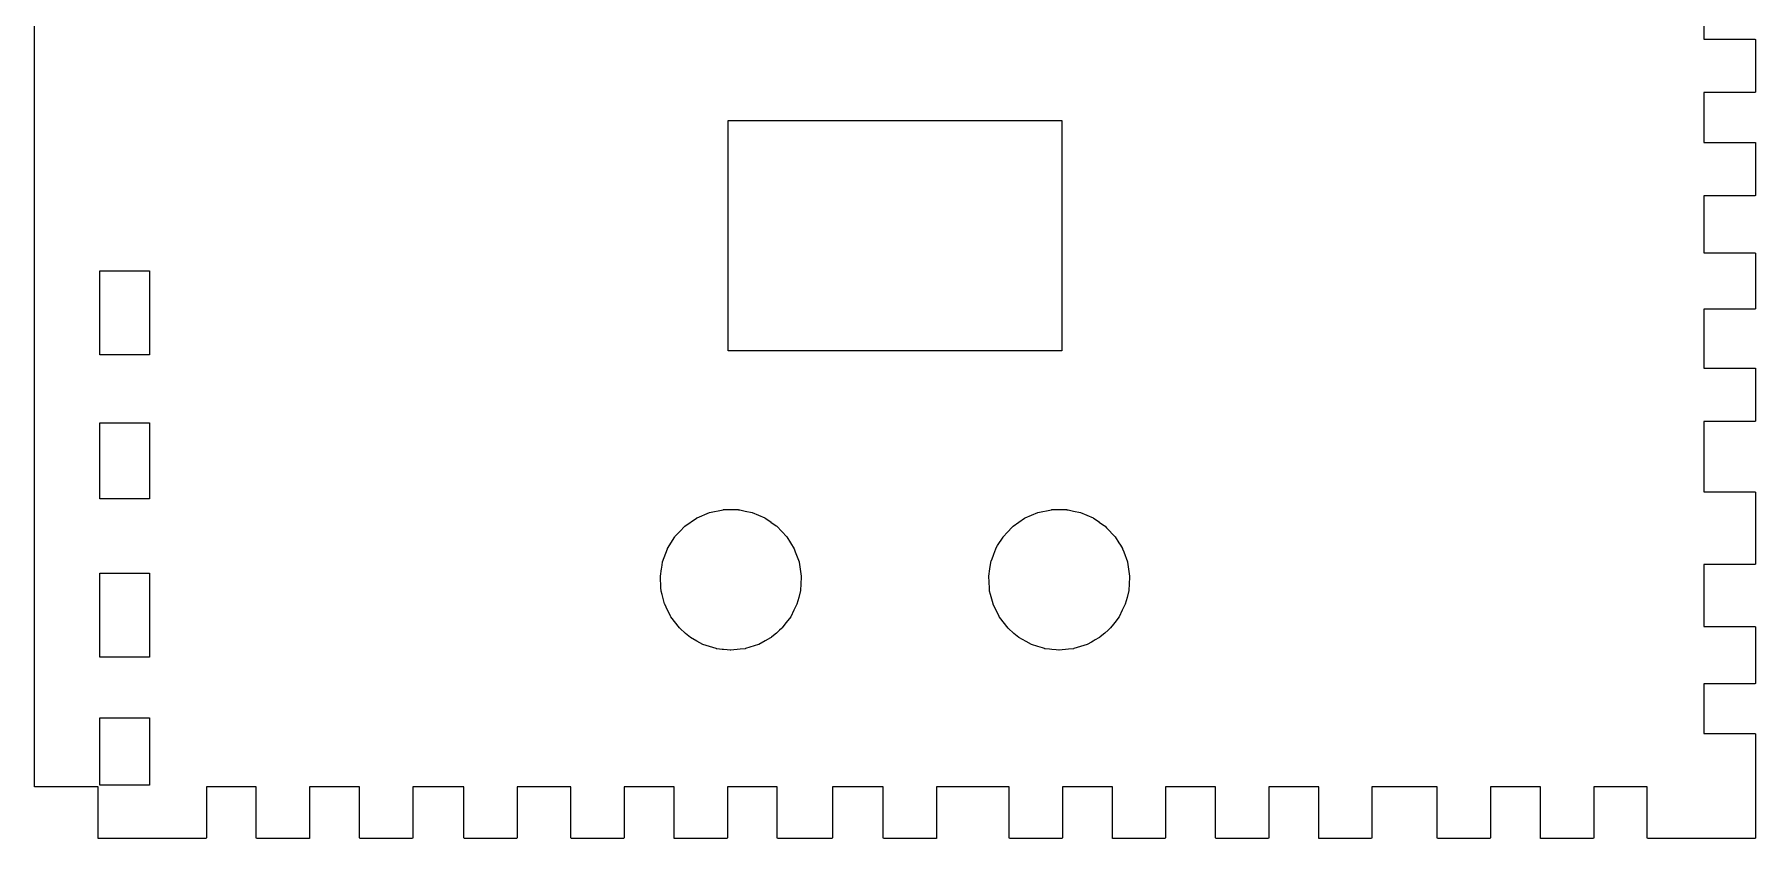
# Model space of a CAD drawing. Header units: metres. Extents: x 3 to 639, y 0 to 170.
# Drawn here: x 435.4 to 535.5, y 0 to 46.7 of the extents above; entities that cross this region are included whole.
import ezdxf

# ---------------------------------------------------------------- set-up
doc = ezdxf.new("R2010")
doc.units = ezdxf.units.M

msp = doc.modelspace()

# ---------------------------------------------------------------- linework, layer by layer
for points in [[(532.5, 30.78), (532.5, 27.35), (535.45, 27.35), (535.49, 27.34), (535.5, 27.3), (535.5, 25.97), (535.5, 24.3), (535.49, 24.26), (535.45, 24.25), (532.5, 24.25), (532.5, 20.15), (535.45, 20.15), (535.49, 20.13), (535.5, 20.1), (535.5, 15.99), (535.49, 15.95), (535.45, 15.94), (532.5, 15.94), (532.5, 12.33), (535.45, 12.33), (535.49, 12.31), (535.5, 12.28), (535.5, 9.05), (535.49, 9.02), (535.45, 9), (532.5, 9), (532.5, 6.1), (535.45, 6.1), (535.49, 6.09), (535.5, 6.05), (535.5, 3.59), (535.5, 3.53), (535.5, 3.43), (535.5, 3.29), (535.5, 3.12), (535.5, 3.05), (535.5, 3.05), (535.5, 3.05), (535.5, 2.95), (535.5, 2.79), (535.5, 2.65), (535.5, 2.54), (535.5, 2.46), (535.5, 2.43), (535.5, 1.88), (535.5, 1.85), (535.5, 1.8), (535.5, 1.72), (535.5, 1.64), (535.5, 1.55), (535.5, 1.49), (535.5, 1.47), (535.5, 1.39), (535.5, 1.34), (535.5, 1.3), (535.5, 1.28), (535.5, 1.11), (535.5, 1.06), (535.5, 1.03), (535.5, 0.98), (535.5, 0.96), (535.5, 0.94), (535.5, 0.92), (535.5, 0.89), (535.5, 0.86), (535.5, 0.84), (535.5, 0.81), (535.5, 0.79), (535.5, 0.6), (535.5, 0.57), (535.5, 0.55), (535.5, 0.53), (535.5, 0.52), (535.5, 0.5), (535.5, 0.49), (535.5, 0.47), (535.5, 0.46), (535.5, 0.44), (535.5, 0.17), (535.5, 0.16), (535.5, 0.16), (535.5, 0.14), (535.5, 0.14), (535.5, 0.1), (535.5, 0.09), (535.5, 0.08), (535.5, 0.05), (535.49, 0.02), (535.48, 0.02), (535.48, 0.01), (535.45, 0), (535.44, 0), (535.43, 0), (535.34, 0), (535.33, 0), (535.32, 0), (535.24, 0), (535.23, 0), (535.22, 0), (535.21, 0), (535.2, 0), (535.19, 0), (534.97, 0), (534.96, 0), (534.95, 0), (529.25, 0), (529.21, 0.01), (529.2, 0.05), (529.2, 3), (526.09, 3), (526.09, 0.05), (526.07, 0.01), (526.04, 0), (523.04, 0), (523, 0.01), (522.99, 0.05), (522.99, 3), (520.09, 3), (520.09, 0.05), (520.07, 0.01), (520.04, 0), (517.04, 0), (517, 0.01), (516.99, 0.05), (516.99, 3), (513.19, 3), (513.19, 0.05), (513.17, 0.01), (513.14, 0), (510.14, 0), (510.1, 0.01), (510.09, 0.05), (510.09, 3), (507.19, 3), (507.19, 0.05), (507.17, 0.01), (507.14, 0), (504.14, 0), (504.1, 0.01), (504.09, 0.05), (504.09, 3), (501.19, 3), (501.19, 0.05), (501.17, 0.01), (501.14, 0), (498.14, 0), (498.1, 0.01), (498.09, 0.05), (498.09, 3), (495.19, 3), (495.19, 0.05), (495.17, 0.01), (495.14, 0), (492.14, 0), (492.1, 0.01), (492.09, 0.05), (492.09, 3), (487.87, 3), (487.87, 0.05), (487.86, 0.01), (487.82, 0), (484.82, 0), (484.79, 0.01), (484.77, 0.05), (484.77, 3), (481.81, 3), (481.81, 0.05), (481.79, 0.01), (481.76, 0), (478.65, 0), (478.62, 0.01), (478.6, 0.05), (478.6, 3), (475.7, 3), (475.7, 0.05), (475.69, 0.01), (475.65, 0), (472.65, 0), (472.61, 0.01), (472.6, 0.05), (472.6, 3), (469.7, 3), (469.7, 0.05), (469.68, 0.01), (469.65, 0), (466.65, 0), (466.61, 0.01), (466.6, 0.05), (466.6, 3), (463.47, 3), (463.47, 0.05), (463.46, 0.01), (463.42, 0), (460.42, 0), (460.39, 0.01), (460.37, 0.05), (460.37, 3), (457.4, 3), (457.4, 0.05), (457.39, 0.01), (457.35, 0), (454.35, 0), (454.32, 0.01), (454.3, 0.05), (454.3, 3), (451.4, 3), (451.4, 0.05), (451.39, 0.01), (451.35, 0), (448.35, 0), (448.32, 0.01), (448.3, 0.05), (448.3, 3), (445.4, 3), (445.4, 0.05), (445.39, 0.01), (445.35, 0), (439.15, 0), (439.11, 0.01), (439.1, 0.05), (439.1, 0.05), (439.1, 3), (435.45, 3), (435.41, 3.01), (435.4, 3.05), (435.4, 6.62), (435.4, 56.55)], [(532.5, 50.93), (532.5, 46.47), (535.45, 46.47), (535.49, 46.46), (535.5, 46.42), (535.5, 43.42), (535.49, 43.39), (535.45, 43.37), (532.5, 43.37), (532.5, 40.47), (535.45, 40.47), (535.49, 40.46), (535.5, 40.42), (535.5, 37.42), (535.49, 37.39), (535.45, 37.37), (532.5, 37.37), (532.5, 34.05), (535.45, 34.05), (535.49, 34.03), (535.5, 34), (535.5, 30.83), (535.49, 30.79), (535.45, 30.78), (532.5, 30.78)], [(494.55, 28.35), (485.45, 28.35), (476.35, 28.35), (475.75, 28.35), (475.75, 28.75), (475.75, 35.05), (475.75, 41.35), (475.75, 41.75), (476.35, 41.75), (485.45, 41.75), (494.55, 41.75), (495.15, 41.75), (495.15, 41.35), (495.15, 35.05), (495.15, 28.75), (495.15, 28.35), (494.55, 28.35)], [(439.2, 28.12), (439.2, 33), (442.1, 33), (442.1, 28.12), (439.2, 28.12)], [(439.2, 19.76), (439.2, 24.17), (442.1, 24.17), (442.1, 19.76), (439.2, 19.76)], [(477.52, 11.28), (476.76, 11.04), (476.74, 11.03), (476.45, 11.01), (475.9, 10.95), (475.87, 10.95), (475.68, 10.97), (475.48, 10.99), (475.4, 11), (475.09, 11.03), (475.06, 11.03), (475.04, 11.04), (474.28, 11.28), (473.93, 11.48), (473.56, 11.68), (473.27, 11.93), (472.93, 12.23), (472.91, 12.25), (472.41, 12.89), (472.4, 12.92), (472.14, 13.45), (472.06, 13.62), (472.06, 13.62), (472.05, 13.64), (471.91, 14.18), (471.85, 14.39), (471.85, 14.42), (471.84, 14.56), (471.81, 15.26), (471.87, 15.68), (471.88, 15.75), (471.93, 16.06), (471.93, 16.09), (472.21, 16.85), (472.22, 16.87), (472.65, 17.55), (472.67, 17.58), (472.73, 17.64), (472.94, 17.86), (472.96, 17.88), (473.21, 18.14), (473.23, 18.16), (473.9, 18.63), (473.92, 18.64), (473.95, 18.65), (474.66, 18.96), (475.45, 19.12), (475.48, 19.13), (475.51, 19.13), (475.9, 19.13), (476.29, 19.13), (476.32, 19.13), (476.35, 19.12), (476.42, 19.11), (476.73, 19.04), (477.14, 18.96), (477.88, 18.64), (477.9, 18.63), (478.22, 18.41), (478.22, 18.4), (478.53, 18.19), (478.54, 18.18), (478.57, 18.16), (478.86, 17.86), (479.15, 17.55), (479.37, 17.2), (479.59, 16.85), (479.65, 16.67), (479.87, 16.09), (479.87, 16.06), (479.99, 15.26), (479.99, 15.23), (479.99, 15.15), (479.97, 14.84), (479.97, 14.79), (479.95, 14.45), (479.95, 14.42), (479.85, 14.02), (479.74, 13.62), (479.57, 13.27), (479.39, 12.89), (479.13, 12.56), (479.05, 12.46), (478.89, 12.25), (478.87, 12.23), (478.85, 12.21), (478.74, 12.12), (478.55, 11.95), (478.38, 11.8), (478.26, 11.7), (478.24, 11.68), (478.21, 11.67), (477.9, 11.49), (477.53, 11.29), (477.52, 11.28)], [(493.76, 18.96), (494.55, 19.12), (494.58, 19.13), (494.61, 19.13), (495, 19.13), (495.39, 19.13), (495.42, 19.13), (495.45, 19.12), (495.52, 19.11), (495.83, 19.04), (496.24, 18.96), (496.98, 18.64), (497, 18.63), (497.32, 18.41), (497.32, 18.4), (497.63, 18.19), (497.64, 18.18), (497.67, 18.16), (497.75, 18.07), (498.25, 17.55), (498.47, 17.2), (498.56, 17.05), (498.68, 16.87), (498.69, 16.85), (498.75, 16.67), (498.97, 16.09), (498.97, 16.06), (499.09, 15.26), (499.09, 15.23), (499.09, 15.15), (499.07, 14.84), (499.07, 14.79), (499.05, 14.45), (499.05, 14.42), (498.95, 14.02), (498.84, 13.62), (498.67, 13.27), (498.49, 12.89), (498.23, 12.56), (498.15, 12.46), (497.99, 12.25), (497.97, 12.23), (497.95, 12.21), (497.84, 12.12), (497.65, 11.95), (497.48, 11.8), (497.36, 11.7), (497.34, 11.68), (497.31, 11.67), (497.1, 11.55), (496.97, 11.48), (496.87, 11.42), (496.63, 11.29), (496.62, 11.28), (495.86, 11.04), (495.84, 11.03), (495.55, 11.01), (495, 10.95), (494.97, 10.95), (494.82, 10.97), (494.58, 10.99), (494.44, 11.01), (494.19, 11.03), (494.16, 11.03), (494.14, 11.04), (494.03, 11.08), (493.76, 11.16), (493.38, 11.28), (493.07, 11.46), (492.66, 11.68), (492.37, 11.93), (492.03, 12.23), (491.53, 12.87), (491.51, 12.89), (491.5, 12.92), (491.37, 13.18), (491.33, 13.27), (491.25, 13.42), (491.16, 13.62), (491.16, 13.62), (491.15, 13.64), (491.01, 14.18), (490.95, 14.39), (490.95, 14.42), (490.94, 14.56), (490.91, 15.26), (490.97, 15.68), (491.03, 16.05), (491.03, 16.06), (491.03, 16.09), (491.04, 16.12), (491.1, 16.26), (491.18, 16.48), (491.2, 16.54), (491.31, 16.85), (491.32, 16.87), (491.42, 17.03), (491.74, 17.53), (491.75, 17.55), (491.77, 17.58), (491.96, 17.77), (492.31, 18.14), (492.33, 18.16), (492.98, 18.62), (493.02, 18.64), (493.76, 18.96)], [(439.2, 15.43), (442.1, 15.43), (442.1, 10.54), (439.2, 10.54), (439.2, 15.43)], [(439.2, 7.02), (442.1, 7.02), (442.1, 3.1), (439.2, 3.1), (439.2, 7.02)]]:
    msp.add_lwpolyline(points)

doc.saveas('drawing.dxf')
